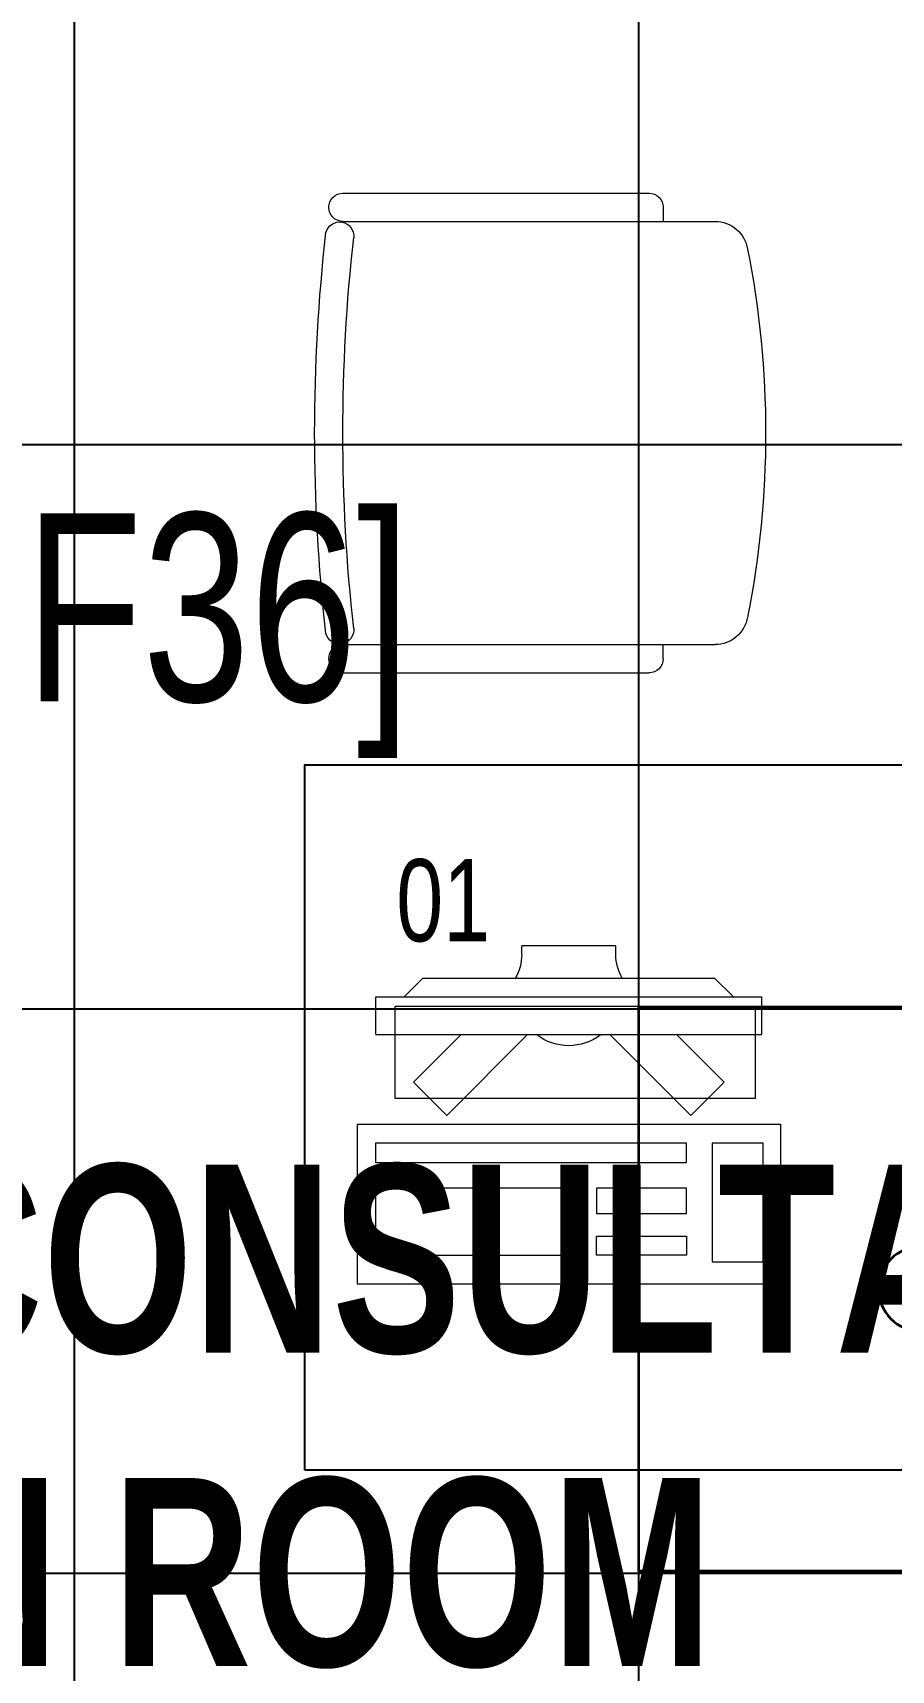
# Model space of a CAD drawing. Extents: x -12260 to 57327, y -29287 to 19916.
# Drawn here: x 40932 to 41844, y -12333 to -10592 of the extents above; entities that cross this region are included whole.
import ezdxf
from ezdxf.enums import TextEntityAlignment as Align

# ---------------------------------------------------------------- set-up
doc = ezdxf.new("R2010")
doc.units = 0
doc.header["$LTSCALE"] = 0.25
doc.linetypes.add('DASHDOT', pattern=[25.4, 12.7, -6.35, 0, -6.35])
for name, color, linetype, lineweight in [('01-First Floor$0$72_EGR_BASE_TEXT', 252, 'Continuous', 5), ('01-First Floor$0$72_EGR_EQP_TAG', 142, 'Continuous', 5), ('01-First Floor$0$LOADING', 253, 'Continuous', 5), ('E-LITE-CIRC-NUMB', 6, 'Continuous', 25), ('E-LITE-CLNG', 150, 'Continuous', 35), ('E-LITE-CLNG-CNDT', 6, 'DASHDOT', 35), ('E-LITE-CTRL', 6, 'Continuous', 25), ('E-LITE-IDEN', 6, 'Continuous', 25)]:
    doc.layers.add(name, color=color, linetype=linetype, lineweight=lineweight)
doc.layers.add('01-First Floor$0$FALSE CEILING', color=251, linetype='Continuous')
doc.layers.add('01-First Floor$0$TME-NON MEDICAL FURNITURE', color=242, linetype='Continuous')
doc.styles.add('01-First Floor$0$X3G_ENTITY_257CFD', font='swisscl.ttf', dxfattribs={"height": 200})
doc.styles.add('01-First Floor$0$X3G_ENTITY_9EC9', font='swisscl.ttf', dxfattribs={"height": 0.2})
doc.styles.add('01-First Floor$0$X3G_ENTITY_9F38', font='swisscl.ttf', dxfattribs={"height": 0.2})
doc.styles.add('DC_SIMPLEX', font='SIMPLEX.shx', dxfattribs={"width": 0.7})

# ---------------------------------------------------------------- blocks, each defined once
blk = doc.blocks.new('01-First Floor$0$ITCWLS1-P')
at = {"layer": '01-First Floor$0$LOADING'}
for p, q in [((-0.17, 0.45), (-0.17, 0)), ((-0.17, 0.45), (0, 0.45)), ((0, 0.45), (0, 0)), ((-0.2651, 0.43, 0), (-0.3051, 0.43, 0)), ((-0.3051, 0.43, 0), (-0.3051, 0.02, 0)), ((-0.2651, 0.43, 0), (-0.2651, 0.02, 0)), ((-0.1496, 0.4305), (-0.1291, 0.4305)), ((-0.1291, 0.4305), (-0.1291, 0.4089)), ((-0.197, 0.4094), (-0.295, 0.4094)), ((-0.295, 0.0264), (-0.295, 0.4094)), ((-0.197, 0.0264), (-0.197, 0.4094)), ((-0.3251, 0.38, 0), (-0.3051, 0.4, 0)), ((-0.3251, 0.38, 0), (-0.3251, 0.07, 0)), ((-0.3503, 0.275), (-0.3596, 0.275)), ((-0.3596, 0.175), (-0.3596, 0.275)), ((-0.3503, 0.175), (-0.3596, 0.175)), ((-0.3251, 0.07, 0), (-0.3051, 0.05, 0)), ((-0.3051, 0.02, 0), (-0.2651, 0.02, 0)), ((-0.197, 0.0264), (-0.295, 0.0264)), ((-0.17, 0), (0, 0))]:
    blk.add_line(p, q, dxfattribs=at)
at = {"layer": '01-First Floor$0$LOADING', "extrusion": (2.48281e-10, 3.18408e-10, -1)}
for p, q in [((-0.2651, 0.3395), (-0.2144, 0.3902)), ((-0.1791, 0.3548), (-0.2144, 0.3902)), ((-0.2651, 0.2688), (-0.1791, 0.3548))]:
    blk.add_line(p, q, dxfattribs=at)
at = {"layer": '01-First Floor$0$LOADING', "extrusion": (2.48281e-10, -3.18408e-10, -1)}
for p, q in [((-0.2651, 0.1812), (-0.1791, 0.0952)), ((-0.2651, 0.1105), (-0.2144, 0.0598)), ((-0.1791, 0.0952), (-0.2144, 0.0598))]:
    blk.add_line(p, q, dxfattribs=at)
at = {"layer": '01-First Floor$0$LOADING'}
for points in [[(-0.1291, 0.4089), (-0.1291, 0.1), (-0.1496, 0.1), (-0.1496, 0.4305)], [(-0.1496, 0.1), (-0.1496, 0.1), (-0.1496, 0.1), (-0.1496, 0.1), (-0.1496, 0.1), (-0.1496, 0.1), (-0.1496, 0.1), (-0.1496, 0.1), (-0.1496, 0.1)], [(-0.1496, 0.1), (-0.1496, 0.1), (-0.1496, 0.1), (-0.1496, 0.1), (-0.1496, 0.1), (-0.1496, 0.1), (-0.1496, 0.1), (-0.1496, 0.1), (-0.1496, 0.1), (-0.1496, 0.1), (-0.1496, 0.1), (-0.1496, 0.1), (-0.1496, 0.1), (-0.1496, 0.1), (-0.1496, 0.1), (-0.1496, 0.1), (-0.1496, 0.1), (-0.1496, 0.1)], [(-0.1496, 0.1), (-0.1496, 0.1), (-0.1496, 0.1), (-0.1496, 0.1), (-0.1496, 0.1), (-0.1496, 0.1), (-0.1496, 0.1), (-0.1496, 0.1), (-0.1496, 0.1), (-0.1496, 0.1)], [(-0.1496, 0.1), (-0.1496, 0.1), (-0.1496, 0.1), (-0.1496, 0.1), (-0.1496, 0.1), (-0.1496, 0.1), (-0.1496, 0.1)], [(-0.1496, 0.1), (-0.1496, 0.1), (-0.1496, 0.1), (-0.1496, 0.1), (-0.1496, 0.1), (-0.1496, 0.1), (-0.1496, 0.1), (-0.1496, 0.1), (-0.1496, 0.1), (-0.1496, 0.1)], [(-0.1496, 0.1), (-0.1496, 0.1), (-0.1496, 0.1), (-0.1496, 0.1), (-0.1496, 0.1), (-0.1496, 0.1), (-0.1496, 0.1), (-0.1496, 0.1), (-0.1496, 0.1), (-0.1496, 0.1), (-0.1496, 0.1), (-0.1496, 0.1), (-0.1496, 0.1), (-0.1496, 0.1), (-0.1496, 0.1)], [(-0.1496, 0.1), (-0.1496, 0.1), (-0.1496, 0.1), (-0.1496, 0.1), (-0.1496, 0.1), (-0.1496, 0.1), (-0.1496, 0.1), (-0.1496, 0.1), (-0.1496, 0.1), (-0.1496, 0.1)], [(-0.1496, 0.1), (-0.1496, 0.1), (-0.1496, 0.1), (-0.1496, 0.1), (-0.1496, 0.1), (-0.1496, 0.1), (-0.1496, 0.1), (-0.1496, 0.1), (-0.1496, 0.1), (-0.1496, 0.1)], [(-0.1496, 0.1), (-0.1496, 0.1), (-0.1496, 0.1), (-0.1496, 0.1), (-0.1496, 0.1), (-0.1496, 0.1), (-0.1496, 0.1), (-0.1496, 0.1), (-0.1496, 0.1), (-0.1496, 0.1), (-0.1496, 0.1), (-0.1496, 0.1), (-0.1496, 0.1), (-0.1496, 0.1), (-0.1496, 0.1), (-0.1496, 0.1), (-0.1496, 0.1), (-0.1496, 0.1), (-0.1496, 0.1), (-0.1496, 0.1), (-0.1496, 0.1), (-0.1496, 0.1), (-0.1496, 0.1), (-0.1496, 0.1), (-0.1496, 0.1), (-0.1496, 0.1), (-0.1496, 0.1), (-0.1496, 0.1), (-0.1496, 0.1), (-0.1496, 0.1), (-0.1496, 0.1), (-0.1496, 0.1), (-0.1496, 0.1), (-0.1496, 0.1), (-0.1496, 0.1), (-0.1496, 0.1), (-0.1496, 0.1), (-0.1496, 0.1), (-0.1496, 0.1), (-0.1496, 0.1), (-0.1496, 0.1), (-0.1496, 0.1), (-0.1496, 0.1), (-0.1496, 0.1), (-0.1496, 0.1), (-0.1496, 0.1), (-0.1496, 0.1), (-0.1496, 0.1), (-0.1496, 0.1), (-0.1496, 0.1), (-0.1496, 0.1), (-0.1496, 0.1), (-0.1496, 0.1), (-0.1496, 0.1)], [(-0.1496, 0.1), (-0.1496, 0.1), (-0.1496, 0.1), (-0.1496, 0.1), (-0.1496, 0.1), (-0.1496, 0.1), (-0.1496, 0.1), (-0.1496, 0.1), (-0.1496, 0.1), (-0.1496, 0.1), (-0.1496, 0.1), (-0.1496, 0.1), (-0.1496, 0.1), (-0.1496, 0.1), (-0.1496, 0.1), (-0.1496, 0.1), (-0.1496, 0.1), (-0.1496, 0.1), (-0.1496, 0.1), (-0.1496, 0.1), (-0.1496, 0.1), (-0.1496, 0.1), (-0.1496, 0.1), (-0.1496, 0.1), (-0.1496, 0.1), (-0.1496, 0.1), (-0.1496, 0.1), (-0.1496, 0.1), (-0.1496, 0.1), (-0.1496, 0.1), (-0.1496, 0.1), (-0.1496, 0.1), (-0.1496, 0.1), (-0.1496, 0.1), (-0.1496, 0.1), (-0.1496, 0.1), (-0.1496, 0.1), (-0.1496, 0.1), (-0.1496, 0.1), (-0.1496, 0.1), (-0.1496, 0.1), (-0.1496, 0.1), (-0.1496, 0.1), (-0.1496, 0.1), (-0.1496, 0.1), (-0.1496, 0.1), (-0.1496, 0.1), (-0.1496, 0.1), (-0.1496, 0.1), (-0.1496, 0.1), (-0.1496, 0.1), (-0.1496, 0.1), (-0.1496, 0.1), (-0.1496, 0.1), (-0.1496, 0.1), (-0.1496, 0.1), (-0.1496, 0.1), (-0.1496, 0.1), (-0.1496, 0.1), (-0.1496, 0.1), (-0.1496, 0.1), (-0.1496, 0.1), (-0.1496, 0.1), (-0.1496, 0.1), (-0.1496, 0.1), (-0.1496, 0.1), (-0.1496, 0.1), (-0.1496, 0.1), (-0.1496, 0.1), (-0.1496, 0.1), (-0.1496, 0.1), (-0.1496, 0.1), (-0.1496, 0.1), (-0.1496, 0.1), (-0.1496, 0.1), (-0.1496, 0.1), (-0.1496, 0.1), (-0.1496, 0.1), (-0.1496, 0.1), (-0.1496, 0.1), (-0.1496, 0.1), (-0.1496, 0.1), (-0.1496, 0.1), (-0.1496, 0.1), (-0.1496, 0.1), (-0.1496, 0.1), (-0.1496, 0.1), (-0.1496, 0.1), (-0.1496, 0.1)], [(-0.1496, 0.1), (-0.1496, 0.1), (-0.1496, 0.1), (-0.1496, 0.1), (-0.1496, 0.1), (-0.1496, 0.1), (-0.1496, 0.1), (-0.1496, 0.1), (-0.1496, 0.1), (-0.1496, 0.1), (-0.1496, 0.1), (-0.1496, 0.1)], [(-0.1496, 0.1), (-0.1496, 0.1), (-0.1496, 0.1), (-0.1496, 0.1), (-0.1496, 0.1), (-0.1496, 0.1), (-0.1496, 0.1)], [(-0.1496, 0.1), (-0.1496, 0.1), (-0.1496, 0.1), (-0.1496, 0.1), (-0.1496, 0.1), (-0.1496, 0.1), (-0.1496, 0.1), (-0.1496, 0.1), (-0.1496, 0.1), (-0.1496, 0.1), (-0.1496, 0.1), (-0.1496, 0.1), (-0.1496, 0.1), (-0.1496, 0.1), (-0.1496, 0.1), (-0.1496, 0.1), (-0.1496, 0.1)], [(-0.1496, 0.1), (-0.1496, 0.1), (-0.1496, 0.1), (-0.1496, 0.1), (-0.1496, 0.1), (-0.1496, 0.1), (-0.1496, 0.1), (-0.1496, 0.1), (-0.1496, 0.1), (-0.1496, 0.1), (-0.1496, 0.1), (-0.1496, 0.1), (-0.1496, 0.1), (-0.1496, 0.1), (-0.1496, 0.1), (-0.1496, 0.1), (-0.1496, 0.1), (-0.1496, 0.1), (-0.1496, 0.1), (-0.1496, 0.1), (-0.1496, 0.1), (-0.1496, 0.1), (-0.1496, 0.1), (-0.1496, 0.1), (-0.1496, 0.1), (-0.1496, 0.1), (-0.1496, 0.1), (-0.1496, 0.1), (-0.1496, 0.1), (-0.1496, 0.1), (-0.1496, 0.1), (-0.1496, 0.1), (-0.1496, 0.1), (-0.1496, 0.1), (-0.1496, 0.1), (-0.1496, 0.1), (-0.1496, 0.1), (-0.1496, 0.1), (-0.1496, 0.1), (-0.1496, 0.1), (-0.1496, 0.1), (-0.1496, 0.1), (-0.1496, 0.1), (-0.1496, 0.1), (-0.1496, 0.1), (-0.1496, 0.1), (-0.1496, 0.1), (-0.1496, 0.1), (-0.1496, 0.1), (-0.1496, 0.1), (-0.1496, 0.1), (-0.1496, 0.1), (-0.1496, 0.1), (-0.1496, 0.1), (-0.1496, 0.1), (-0.1496, 0.1), (-0.1496, 0.1), (-0.1496, 0.1), (-0.1496, 0.1), (-0.1496, 0.1), (-0.1496, 0.1), (-0.1496, 0.1), (-0.1496, 0.1), (-0.1496, 0.1), (-0.1496, 0.1), (-0.1496, 0.1), (-0.1496, 0.1), (-0.1496, 0.1), (-0.1496, 0.1), (-0.1496, 0.1), (-0.1496, 0.1), (-0.1496, 0.1), (-0.1496, 0.1), (-0.1496, 0.1), (-0.1496, 0.1), (-0.1496, 0.1), (-0.1496, 0.1), (-0.1496, 0.1), (-0.1496, 0.1), (-0.1496, 0.1), (-0.1496, 0.1), (-0.1496, 0.1), (-0.1496, 0.1), (-0.1496, 0.1), (-0.1496, 0.1), (-0.1496, 0.1), (-0.1496, 0.1), (-0.1496, 0.1), (-0.1496, 0.1), (-0.1496, 0.1), (-0.1496, 0.1), (-0.1496, 0.1), (-0.1496, 0.1), (-0.1496, 0.1), (-0.1496, 0.1), (-0.1496, 0.1), (-0.1496, 0.1), (-0.1496, 0.1), (-0.1496, 0.1), (-0.1496, 0.1), (-0.1496, 0.1), (-0.1496, 0.1), (-0.1496, 0.1), (-0.1496, 0.1), (-0.1496, 0.1), (-0.1496, 0.1), (-0.1496, 0.1), (-0.1496, 0.1), (-0.1496, 0.1), (-0.1496, 0.1), (-0.1496, 0.1)], [(-0.1496, 0.1), (-0.1496, 0.1), (-0.1496, 0.1), (-0.1496, 0.1), (-0.1496, 0.1), (-0.1496, 0.1), (-0.1496, 0.1), (-0.1496, 0.1)]]:
    blk.add_lwpolyline(points, dxfattribs=at)
for points in [[(-0.1019, 0.4305), (-0.0304, 0.4305), (-0.0304, 0.2294), (-0.1019, 0.2294)], [(-0.1019, 0.1954), (-0.0747, 0.1954), (-0.0747, 0.1), (-0.1019, 0.1)], [(-0.0304, 0.1954), (-0.0508, 0.1954), (-0.0508, 0.1), (-0.0304, 0.1)], [(-0.1496, 0.1), (-0.1496, 0.1), (-0.1496, 0.1), (-0.1496, 0.1), (-0.1496, 0.1), (-0.1496, 0.1), (-0.1496, 0.1), (-0.1496, 0.1), (-0.1496, 0.1), (-0.1496, 0.1), (-0.1496, 0.1), (-0.1496, 0.1), (-0.1496, 0.1), (-0.1496, 0.1), (-0.1496, 0.1), (-0.1496, 0.1), (-0.1496, 0.1), (-0.1496, 0.1), (-0.1496, 0.1), (-0.1496, 0.1), (-0.1496, 0.1), (-0.1496, 0.1), (-0.1496, 0.1), (-0.1496, 0.1), (-0.1496, 0.1), (-0.1496, 0.1), (-0.1496, 0.1), (-0.1496, 0.1), (-0.1496, 0.1), (-0.1496, 0.1), (-0.1496, 0.1), (-0.1496, 0.1), (-0.1496, 0.1), (-0.1496, 0.1), (-0.1496, 0.1), (-0.1496, 0.1), (-0.1496, 0.1), (-0.1496, 0.1), (-0.1496, 0.1), (-0.1496, 0.1), (-0.1496, 0.1), (-0.1496, 0.1), (-0.1496, 0.1), (-0.1496, 0.1), (-0.1496, 0.1), (-0.1496, 0.1), (-0.1496, 0.1), (-0.1496, 0.1), (-0.1496, 0.1), (-0.1496, 0.1), (-0.1496, 0.1), (-0.1496, 0.1), (-0.1496, 0.1), (-0.1496, 0.1), (-0.1496, 0.1), (-0.1496, 0.1), (-0.1496, 0.1), (-0.1496, 0.1), (-0.1496, 0.1), (-0.1496, 0.1), (-0.1496, 0.1), (-0.1496, 0.1), (-0.1496, 0.1), (-0.1496, 0.1), (-0.1496, 0.1), (-0.1496, 0.1), (-0.1496, 0.1), (-0.1496, 0.1), (-0.1496, 0.1), (-0.1496, 0.1), (-0.1496, 0.1), (-0.1496, 0.1), (-0.1496, 0.1), (-0.1496, 0.1), (-0.1496, 0.1), (-0.1496, 0.1), (-0.1496, 0.1), (-0.1496, 0.1), (-0.1496, 0.1), (-0.1496, 0.1), (-0.1496, 0.1), (-0.1496, 0.1), (-0.1496, 0.1), (-0.1496, 0.1), (-0.1496, 0.1), (-0.1496, 0.1), (-0.1496, 0.1), (-0.1496, 0.1), (-0.1496, 0.1), (-0.1496, 0.1), (-0.1496, 0.1), (-0.1496, 0.1), (-0.1496, 0.1), (-0.1496, 0.1), (-0.1496, 0.1), (-0.1496, 0.1), (-0.1496, 0.1), (-0.1496, 0.1), (-0.1496, 0.1), (-0.1496, 0.1), (-0.1496, 0.1), (-0.1496, 0.1), (-0.1496, 0.1), (-0.1496, 0.1), (-0.1496, 0.1), (-0.1496, 0.1), (-0.1496, 0.1), (-0.1496, 0.1), (-0.1496, 0.1), (-0.1496, 0.1), (-0.1496, 0.1), (-0.1496, 0.1), (-0.1496, 0.1), (-0.1496, 0.1), (-0.1496, 0.1), (-0.1496, 0.1), (-0.1496, 0.1), (-0.1496, 0.1), (-0.1496, 0.1), (-0.1496, 0.1), (-0.1496, 0.1), (-0.1496, 0.1), (-0.1496, 0.1), (-0.1496, 0.1), (-0.1496, 0.1), (-0.1496, 0.1), (-0.1496, 0.1), (-0.1496, 0.1), (-0.1496, 0.1), (-0.1496, 0.1), (-0.1496, 0.1), (-0.1496, 0.1), (-0.1496, 0.1), (-0.1496, 0.1), (-0.1496, 0.1), (-0.1496, 0.1), (-0.1496, 0.1), (-0.1496, 0.1), (-0.1496, 0.1), (-0.1496, 0.1), (-0.1496, 0.1), (-0.1496, 0.1), (-0.1496, 0.1), (-0.1496, 0.1), (-0.1496, 0.1), (-0.1496, 0.1), (-0.1496, 0.1), (-0.1496, 0.1), (-0.1496, 0.1), (-0.1496, 0.1), (-0.1496, 0.1), (-0.1496, 0.1), (-0.1496, 0.1), (-0.1496, 0.1), (-0.1496, 0.1), (-0.1496, 0.1), (-0.1496, 0.1), (-0.1496, 0.1), (-0.1496, 0.1), (-0.1496, 0.1), (-0.1496, 0.1), (-0.1496, 0.1), (-0.1496, 0.1), (-0.1496, 0.1), (-0.1496, 0.1), (-0.1496, 0.1), (-0.1496, 0.1), (-0.1496, 0.1), (-0.1496, 0.1), (-0.1496, 0.1), (-0.1496, 0.1), (-0.1496, 0.1), (-0.1496, 0.1), (-0.1496, 0.1), (-0.1496, 0.1), (-0.1496, 0.1), (-0.1496, 0.1), (-0.1496, 0.1), (-0.1496, 0.1), (-0.1496, 0.1), (-0.1496, 0.1), (-0.1496, 0.1), (-0.1496, 0.1), (-0.1496, 0.1), (-0.1496, 0.1), (-0.1496, 0.1), (-0.1496, 0.1), (-0.1496, 0.1), (-0.1496, 0.1), (-0.1496, 0.1), (-0.1496, 0.1), (-0.1496, 0.1), (-0.1496, 0.1), (-0.1496, 0.1), (-0.1496, 0.1), (-0.1496, 0.1), (-0.1496, 0.1), (-0.1496, 0.1), (-0.1496, 0.1), (-0.1496, 0.1), (-0.1496, 0.1), (-0.1496, 0.1), (-0.1496, 0.1), (-0.1496, 0.1), (-0.1496, 0.1), (-0.1496, 0.1), (-0.1496, 0.1), (-0.1496, 0.1), (-0.1496, 0.1), (-0.1496, 0.1), (-0.1496, 0.1), (-0.1496, 0.1), (-0.1496, 0.1), (-0.1496, 0.1), (-0.1496, 0.1), (-0.1496, 0.1), (-0.1496, 0.1), (-0.1496, 0.1), (-0.1496, 0.1), (-0.1496, 0.1), (-0.1496, 0.1), (-0.1496, 0.1), (-0.1496, 0.1), (-0.1496, 0.1), (-0.1496, 0.1), (-0.1496, 0.1), (-0.1496, 0.1), (-0.1496, 0.1), (-0.1496, 0.1), (-0.1496, 0.1), (-0.1496, 0.1), (-0.1496, 0.1), (-0.1496, 0.1), (-0.1496, 0.1), (-0.1496, 0.1), (-0.1496, 0.1), (-0.1496, 0.1), (-0.1496, 0.1), (-0.1496, 0.1), (-0.1496, 0.1), (-0.1496, 0.1), (-0.1496, 0.1), (-0.1496, 0.1), (-0.1496, 0.1), (-0.1496, 0.1), (-0.1496, 0.1), (-0.1496, 0.1), (-0.1496, 0.1), (-0.1496, 0.1), (-0.1496, 0.1), (-0.1496, 0.1), (-0.1496, 0.1), (-0.1496, 0.1), (-0.1496, 0.1), (-0.1496, 0.1), (-0.1496, 0.1), (-0.1496, 0.1), (-0.1496, 0.1), (-0.1496, 0.1), (-0.1496, 0.1), (-0.1496, 0.1), (-0.1496, 0.1), (-0.1496, 0.1), (-0.1496, 0.1), (-0.1496, 0.1), (-0.1496, 0.1), (-0.1496, 0.1), (-0.1496, 0.1), (-0.1496, 0.1), (-0.1496, 0.1), (-0.1496, 0.1), (-0.1496, 0.1), (-0.1496, 0.1), (-0.1496, 0.1), (-0.1496, 0.1), (-0.1496, 0.1), (-0.1496, 0.1)], [(-0.1496, 0.1), (-0.1496, 0.1), (-0.1496, 0.1), (-0.1496, 0.1), (-0.1496, 0.1), (-0.1496, 0.1), (-0.1496, 0.1), (-0.1496, 0.1), (-0.1496, 0.1), (-0.1496, 0.1), (-0.1496, 0.1), (-0.1496, 0.1), (-0.1496, 0.1), (-0.1496, 0.1), (-0.1496, 0.1), (-0.1496, 0.1), (-0.1496, 0.1), (-0.1496, 0.1), (-0.1496, 0.1), (-0.1496, 0.1), (-0.1496, 0.1), (-0.1496, 0.1), (-0.1496, 0.1), (-0.1496, 0.1), (-0.1496, 0.1), (-0.1496, 0.1), (-0.1496, 0.1), (-0.1496, 0.1), (-0.1496, 0.1), (-0.1496, 0.1), (-0.1496, 0.1), (-0.1496, 0.1), (-0.1496, 0.1), (-0.1496, 0.1), (-0.1496, 0.1), (-0.1496, 0.1), (-0.1496, 0.1), (-0.1496, 0.1), (-0.1496, 0.1), (-0.1496, 0.1), (-0.1496, 0.1), (-0.1496, 0.1), (-0.1496, 0.1), (-0.1496, 0.1), (-0.1496, 0.1), (-0.1496, 0.1), (-0.1496, 0.1), (-0.1496, 0.1), (-0.1496, 0.1), (-0.1496, 0.1), (-0.1496, 0.1), (-0.1496, 0.1), (-0.1496, 0.1), (-0.1496, 0.1), (-0.1496, 0.1), (-0.1496, 0.1), (-0.1496, 0.1), (-0.1496, 0.1), (-0.1496, 0.1), (-0.1496, 0.1), (-0.1496, 0.1), (-0.1496, 0.1), (-0.1496, 0.1), (-0.1496, 0.1), (-0.1496, 0.1), (-0.1496, 0.1), (-0.1496, 0.1), (-0.1496, 0.1), (-0.1496, 0.1), (-0.1496, 0.1), (-0.1496, 0.1), (-0.1496, 0.1), (-0.1496, 0.1), (-0.1496, 0.1), (-0.1496, 0.1), (-0.1496, 0.1), (-0.1496, 0.1), (-0.1496, 0.1), (-0.1496, 0.1), (-0.1496, 0.1), (-0.1496, 0.1), (-0.1496, 0.1), (-0.1496, 0.1), (-0.1496, 0.1), (-0.1496, 0.1), (-0.1496, 0.1), (-0.1496, 0.1), (-0.1496, 0.1), (-0.1496, 0.1), (-0.1496, 0.1), (-0.1496, 0.1), (-0.1496, 0.1), (-0.1496, 0.1), (-0.1496, 0.1), (-0.1496, 0.1), (-0.1496, 0.1), (-0.1496, 0.1), (-0.1496, 0.1), (-0.1496, 0.1), (-0.1496, 0.1), (-0.1496, 0.1), (-0.1496, 0.1), (-0.1496, 0.1), (-0.1496, 0.1), (-0.1496, 0.1), (-0.1496, 0.1), (-0.1496, 0.1), (-0.1496, 0.1), (-0.1496, 0.1), (-0.1496, 0.1), (-0.1496, 0.1), (-0.1496, 0.1), (-0.1496, 0.1), (-0.1496, 0.1), (-0.1496, 0.1), (-0.1496, 0.1), (-0.1496, 0.1), (-0.1496, 0.1), (-0.1496, 0.1), (-0.1496, 0.1), (-0.1496, 0.1), (-0.1496, 0.1), (-0.1496, 0.1), (-0.1496, 0.1), (-0.1496, 0.1), (-0.1496, 0.1), (-0.1496, 0.1), (-0.1496, 0.1), (-0.1496, 0.1), (-0.1496, 0.1), (-0.1496, 0.1), (-0.1496, 0.1), (-0.1496, 0.1), (-0.1496, 0.1), (-0.1496, 0.1), (-0.1496, 0.1), (-0.1496, 0.1), (-0.1496, 0.1), (-0.1496, 0.1), (-0.1496, 0.1), (-0.1496, 0.1), (-0.1496, 0.1), (-0.1496, 0.1), (-0.1496, 0.1), (-0.1496, 0.1), (-0.1496, 0.1), (-0.1496, 0.1), (-0.1496, 0.1), (-0.1496, 0.1), (-0.1496, 0.1), (-0.1496, 0.1), (-0.1496, 0.1), (-0.1496, 0.1), (-0.1496, 0.1), (-0.1496, 0.1), (-0.1496, 0.1), (-0.1496, 0.1), (-0.1496, 0.1), (-0.1496, 0.1), (-0.1496, 0.1), (-0.1496, 0.1), (-0.1496, 0.1), (-0.1496, 0.1), (-0.1496, 0.1), (-0.1496, 0.1), (-0.1496, 0.1), (-0.1496, 0.1), (-0.1496, 0.1), (-0.1496, 0.1), (-0.1496, 0.1), (-0.1496, 0.1), (-0.1496, 0.1), (-0.1496, 0.1), (-0.1496, 0.1), (-0.1496, 0.1), (-0.1496, 0.1), (-0.1496, 0.1), (-0.1496, 0.1), (-0.1496, 0.1), (-0.1496, 0.1), (-0.1496, 0.1), (-0.1496, 0.1), (-0.1496, 0.1), (-0.1496, 0.1), (-0.1496, 0.1), (-0.1496, 0.1), (-0.1496, 0.1), (-0.1496, 0.1), (-0.1496, 0.1), (-0.1496, 0.1), (-0.1496, 0.1), (-0.1496, 0.1), (-0.1496, 0.1), (-0.1496, 0.1), (-0.1496, 0.1), (-0.1496, 0.1), (-0.1496, 0.1), (-0.1496, 0.1), (-0.1496, 0.1), (-0.1496, 0.1), (-0.1496, 0.1), (-0.1496, 0.1), (-0.1496, 0.1), (-0.1496, 0.1), (-0.1496, 0.1), (-0.1496, 0.1), (-0.1496, 0.1), (-0.1496, 0.1), (-0.1496, 0.1), (-0.1496, 0.1), (-0.1496, 0.1), (-0.1496, 0.1), (-0.1496, 0.1), (-0.1496, 0.1)], [(-0.1496, 0.1), (-0.1496, 0.1), (-0.1496, 0.1), (-0.1496, 0.1), (-0.1496, 0.1), (-0.1496, 0.1), (-0.1496, 0.1), (-0.1496, 0.1), (-0.1496, 0.1), (-0.1496, 0.1), (-0.1496, 0.1), (-0.1496, 0.1), (-0.1496, 0.1), (-0.1496, 0.1), (-0.1496, 0.1), (-0.1496, 0.1), (-0.1496, 0.1), (-0.1496, 0.1), (-0.1496, 0.1), (-0.1496, 0.1), (-0.1496, 0.1), (-0.1496, 0.1), (-0.1496, 0.1), (-0.1496, 0.1), (-0.1496, 0.1), (-0.1496, 0.1), (-0.1496, 0.1), (-0.1496, 0.1), (-0.1496, 0.1), (-0.1496, 0.1), (-0.1496, 0.1), (-0.1496, 0.1), (-0.1496, 0.1), (-0.1496, 0.1), (-0.1496, 0.1), (-0.1496, 0.1), (-0.1496, 0.1), (-0.1496, 0.1), (-0.1496, 0.1), (-0.1496, 0.1), (-0.1496, 0.1), (-0.1496, 0.1), (-0.1496, 0.1), (-0.1496, 0.1), (-0.1496, 0.1), (-0.1496, 0.1), (-0.1496, 0.1), (-0.1496, 0.1), (-0.1496, 0.1), (-0.1496, 0.1), (-0.1496, 0.1), (-0.1496, 0.1), (-0.1496, 0.1), (-0.1496, 0.1), (-0.1496, 0.1), (-0.1496, 0.1), (-0.1496, 0.1), (-0.1496, 0.1), (-0.1496, 0.1), (-0.1496, 0.1), (-0.1496, 0.1), (-0.1496, 0.1), (-0.1496, 0.1), (-0.1496, 0.1), (-0.1496, 0.1), (-0.1496, 0.1), (-0.1496, 0.1), (-0.1496, 0.1), (-0.1496, 0.1), (-0.1496, 0.1), (-0.1496, 0.1), (-0.1496, 0.1), (-0.1496, 0.1), (-0.1496, 0.1), (-0.1496, 0.1), (-0.1496, 0.1), (-0.1496, 0.1), (-0.1496, 0.1), (-0.1496, 0.1), (-0.1496, 0.1), (-0.1496, 0.1), (-0.1496, 0.1), (-0.1496, 0.1), (-0.1496, 0.1), (-0.1496, 0.1), (-0.1496, 0.1), (-0.1496, 0.1), (-0.1496, 0.1), (-0.1496, 0.1), (-0.1496, 0.1), (-0.1496, 0.1), (-0.1496, 0.1), (-0.1496, 0.1), (-0.1496, 0.1), (-0.1496, 0.1), (-0.1496, 0.1), (-0.1496, 0.1), (-0.1496, 0.1), (-0.1496, 0.1), (-0.1496, 0.1), (-0.1496, 0.1), (-0.1496, 0.1), (-0.1496, 0.1), (-0.1496, 0.1), (-0.1496, 0.1), (-0.1496, 0.1), (-0.1496, 0.1), (-0.1496, 0.1), (-0.1496, 0.1), (-0.1496, 0.1), (-0.1496, 0.1), (-0.1496, 0.1), (-0.1496, 0.1), (-0.1496, 0.1), (-0.1496, 0.1), (-0.1496, 0.1), (-0.1496, 0.1), (-0.1496, 0.1), (-0.1496, 0.1), (-0.1496, 0.1), (-0.1496, 0.1), (-0.1496, 0.1), (-0.1496, 0.1), (-0.1496, 0.1), (-0.1496, 0.1), (-0.1496, 0.1), (-0.1496, 0.1), (-0.1496, 0.1), (-0.1496, 0.1), (-0.1496, 0.1), (-0.1496, 0.1), (-0.1496, 0.1), (-0.1496, 0.1), (-0.1496, 0.1), (-0.1496, 0.1), (-0.1496, 0.1), (-0.1496, 0.1), (-0.1496, 0.1), (-0.1496, 0.1), (-0.1496, 0.1), (-0.1496, 0.1), (-0.1496, 0.1), (-0.1496, 0.1), (-0.1496, 0.1), (-0.1496, 0.1), (-0.1496, 0.1), (-0.1496, 0.1), (-0.1496, 0.1), (-0.1496, 0.1), (-0.1496, 0.1), (-0.1496, 0.1), (-0.1496, 0.1), (-0.1496, 0.1), (-0.1496, 0.1), (-0.1496, 0.1), (-0.1496, 0.1), (-0.1496, 0.1), (-0.1496, 0.1), (-0.1496, 0.1), (-0.1496, 0.1), (-0.1496, 0.1), (-0.1496, 0.1), (-0.1496, 0.1), (-0.1496, 0.1), (-0.1496, 0.1), (-0.1496, 0.1), (-0.1496, 0.1), (-0.1496, 0.1), (-0.1496, 0.1), (-0.1496, 0.1), (-0.1496, 0.1), (-0.1496, 0.1), (-0.1496, 0.1), (-0.1496, 0.1), (-0.1496, 0.1), (-0.1496, 0.1), (-0.1496, 0.1), (-0.1496, 0.1), (-0.1496, 0.1), (-0.1496, 0.1), (-0.1496, 0.1), (-0.1496, 0.1), (-0.1496, 0.1), (-0.1496, 0.1), (-0.1496, 0.1), (-0.1496, 0.1), (-0.1496, 0.1), (-0.1496, 0.1), (-0.1496, 0.1), (-0.1496, 0.1), (-0.1496, 0.1), (-0.1496, 0.1), (-0.1496, 0.1), (-0.1496, 0.1), (-0.1496, 0.1), (-0.1496, 0.1), (-0.1496, 0.1), (-0.1496, 0.1), (-0.1496, 0.1), (-0.1496, 0.1), (-0.1496, 0.1), (-0.1496, 0.1), (-0.1496, 0.1), (-0.1496, 0.1), (-0.1496, 0.1), (-0.1496, 0.1), (-0.1496, 0.1), (-0.1496, 0.1), (-0.1496, 0.1), (-0.1496, 0.1), (-0.1496, 0.1), (-0.1496, 0.1), (-0.1496, 0.1), (-0.1496, 0.1), (-0.1496, 0.1), (-0.1496, 0.1), (-0.1496, 0.1), (-0.1496, 0.1), (-0.1496, 0.1)], [(-0.1496, 0.0727), (-0.0236, 0.0727), (-0.0236, 0.0182), (-0.1496, 0.0182)]]:
    blk.add_lwpolyline(points, close=True, dxfattribs=at)
for centre, radius, start, end in [((-0.3503, 0.325), 0.05, 270, 300.3093), ((-0.3089, 0.225), 0.0556, 321.9431, 38.0569), ((-0.3503, 0.125), 0.05, 59.6907, 90)]:
    blk.add_arc(centre, radius, start, end, dxfattribs=at)
blk = doc.blocks.new('01-First Floor$0$GF21016-P')
at = {"layer": '01-First Floor$0$LOADING', "extrusion": (-1.24384e-09, -1.20261e-09, -1)}
for p, q in [((0.0128, 0.0179), (0.0128, 0.4136)), ((0.4628, 0.0179), (0.4628, 0.4136)), ((-0.0022, 0.3585), (0.0128, 0.3585)), ((0.4778, 0.3585), (0.4628, 0.3585)), ((-0.0172, 0.0179), (-0.0172, 0.3435)), ((0.4928, 0.0179), (0.4928, 0.3435)), ((0.4778, 0.0029), (0.4778, 0.0029))]:
    blk.add_line(p, q, dxfattribs=at)
for centre, radius, start, end in [((-0.2378, -0.5362), 1.0036, 78.7568, 101.2432), ((-0.0478, 0.4136), 0.035, 0, 80.6557), ((-0.4278, 0.4136), 0.035, 99.3443, 180), ((0.0022, 0.3435), 0.015, 0, 90), ((-0.4778, 0.3435), 0.015, 90, 180), ((0.0022, 0.0179), 0.015, 270, 0), ((0.0022, 0.0179), 0.015, 180, 270), ((-0.0284, 0.0145), 0.015, 284.3864, 95.5209), ((-0.2378, 1.8928), 1.8749, 263.6341, 276.3659), ((-0.4471, 0.0145), 0.015, 84.4791, 255.6136), ((-0.4778, 0.0179), 0.015, 270, 0), ((-0.4778, 0.0179), 0.015, 180, 270), ((-0.2378, 1.8734), 1.8855, 263.5119, 276.4881)]:
    blk.add_arc(centre, radius, start, end, dxfattribs=at)
blk = doc.blocks.new('01-First Floor')
at = {"layer": '01-First Floor$0$FALSE CEILING', "linetype": 'Continuous'}
for p, q in [((40976, -12830), (40976, -9540)), ((41576, -12830), (41576, -9540)), ((38576, -11030), (42776, -11030)), ((38576, -11630), (42776, -11630)), ((38576, -12230), (42776, -12230))]:
    blk.add_line(p, q, dxfattribs=at)
at = {"layer": '01-First Floor$0$FALSE CEILING', "elevation": 0}
blk.add_lwpolyline([(41221.1, -12120.6), (41221.1, -11370.6), (42721.1, -11370.6), (42721.1, -12120.6)], close=True, dxfattribs=at)
at = {"layer": '01-First Floor$0$LOADING', "elevation": 0}
blk.add_lwpolyline([(41221.1, -12120.6), (41221.1, -11370.6), (42721.1, -11370.6), (42721.1, -12120.6)], close=True, dxfattribs=at)
at = {"layer": '01-First Floor$0$LOADING', "extrusion": (-1.93992e-16, -8.01373e-06, 1), "xscale": -1000.000000000014, "yscale": 1000.000000000014, "zscale": 1000.000000000014, "rotation": 90}
blk.add_blockref('01-First Floor$0$ITCWLS1-P', (41726.6, -11922.5, 0), dxfattribs=at)
at = {"layer": '01-First Floor$0$TME-NON MEDICAL FURNITURE', "color": 1, "extrusion": (-1.86519e-05, -4.75185e-05, 1), "xscale": 1000.000000000005, "yscale": 1000.000000000005, "zscale": -1000.000000000001, "rotation": 269.9999749024567}
blk.add_blockref('01-First Floor$0$GF21016-P', (41243.5, -10779.9, -0.3), dxfattribs=at)
at = {"layer": '01-First Floor$0$72_EGR_BASE_TEXT', "insert": (40877.7, -11103, 0), "char_height": 200, "attachment_point": 2, "style": '01-First Floor$0$X3G_ENTITY_9F38'}
blk.add_mtext('[OPDF36]', dxfattribs=at)
at = {"layer": '01-First Floor$0$72_EGR_BASE_TEXT', "insert": (40589.5, -11795.6, 0.1), "char_height": 200, "width": 4223.97, "attachment_point": 2, "style": '01-First Floor$0$X3G_ENTITY_9EC9'}
blk.add_mtext('{\\fSwis721 LtCn BT|b1|i0|c0|p34;EAR, NOSE, THROAT CONSULTATION / EXAMINATION ROOM}', dxfattribs=at)
at = {"layer": '01-First Floor$0$72_EGR_EQP_TAG', "insert": (41368.1, -11470.8, 0), "char_height": 87.47, "attachment_point": 2, "style": '01-First Floor$0$X3G_ENTITY_257CFD'}
blk.add_mtext('01', dxfattribs=at)
blk = doc.blocks.new('*U16')
blk.add_lwpolyline([(-300, 300), (-300, -300), (300, -300), (300, 300)], close=True)
blk.add_circle((0, 0), 45)
at = {"layer": 'E-LITE-CIRC-NUMB', "style": 'DC_SIMPLEX', "width": 0.7, "flags": 8}
blk.add_attdef('CIRCUIT', text='', height=200, rotation=0, dxfattribs=at).set_placement((-473.9, 300), align=Align.RIGHT)
at = {"layer": 'E-LITE-CTRL', "style": 'DC_SIMPLEX', "width": 0.7, "flags": 8}
blk.add_attdef('CONTROL', (1118.9, -935), '', height=200, rotation=360, dxfattribs=at)
at = {"layer": 'E-LITE-IDEN', "style": 'DC_SIMPLEX', "width": 0.7, "flags": 8}
blk.add_attdef('TYPE', (460.4, 457.6), '', height=200, rotation=360, dxfattribs=at)

msp = doc.modelspace()

# ---------------------------------------------------------------- block references
at = {"layer": 'E-LITE-CLNG'}
ref = msp.add_blockref('*U16', (41876, -11927.9, -0.1), dxfattribs=dict(at, xscale=-1))
ref.add_attrib('TYPE', 'LD1', (42269.4, -11623.4, -0.1), dxfattribs={"layer": 'E-LITE-IDEN', "height": 200, "rotation": 0, "style": 'DC_SIMPLEX', "width": 0.7, "flags": 8})
at = {"layer": 'E-LITE-CLNG-CNDT'}
msp.add_blockref('01-First Floor', (0, 0), dxfattribs=at)

doc.saveas('drawing.dxf')
